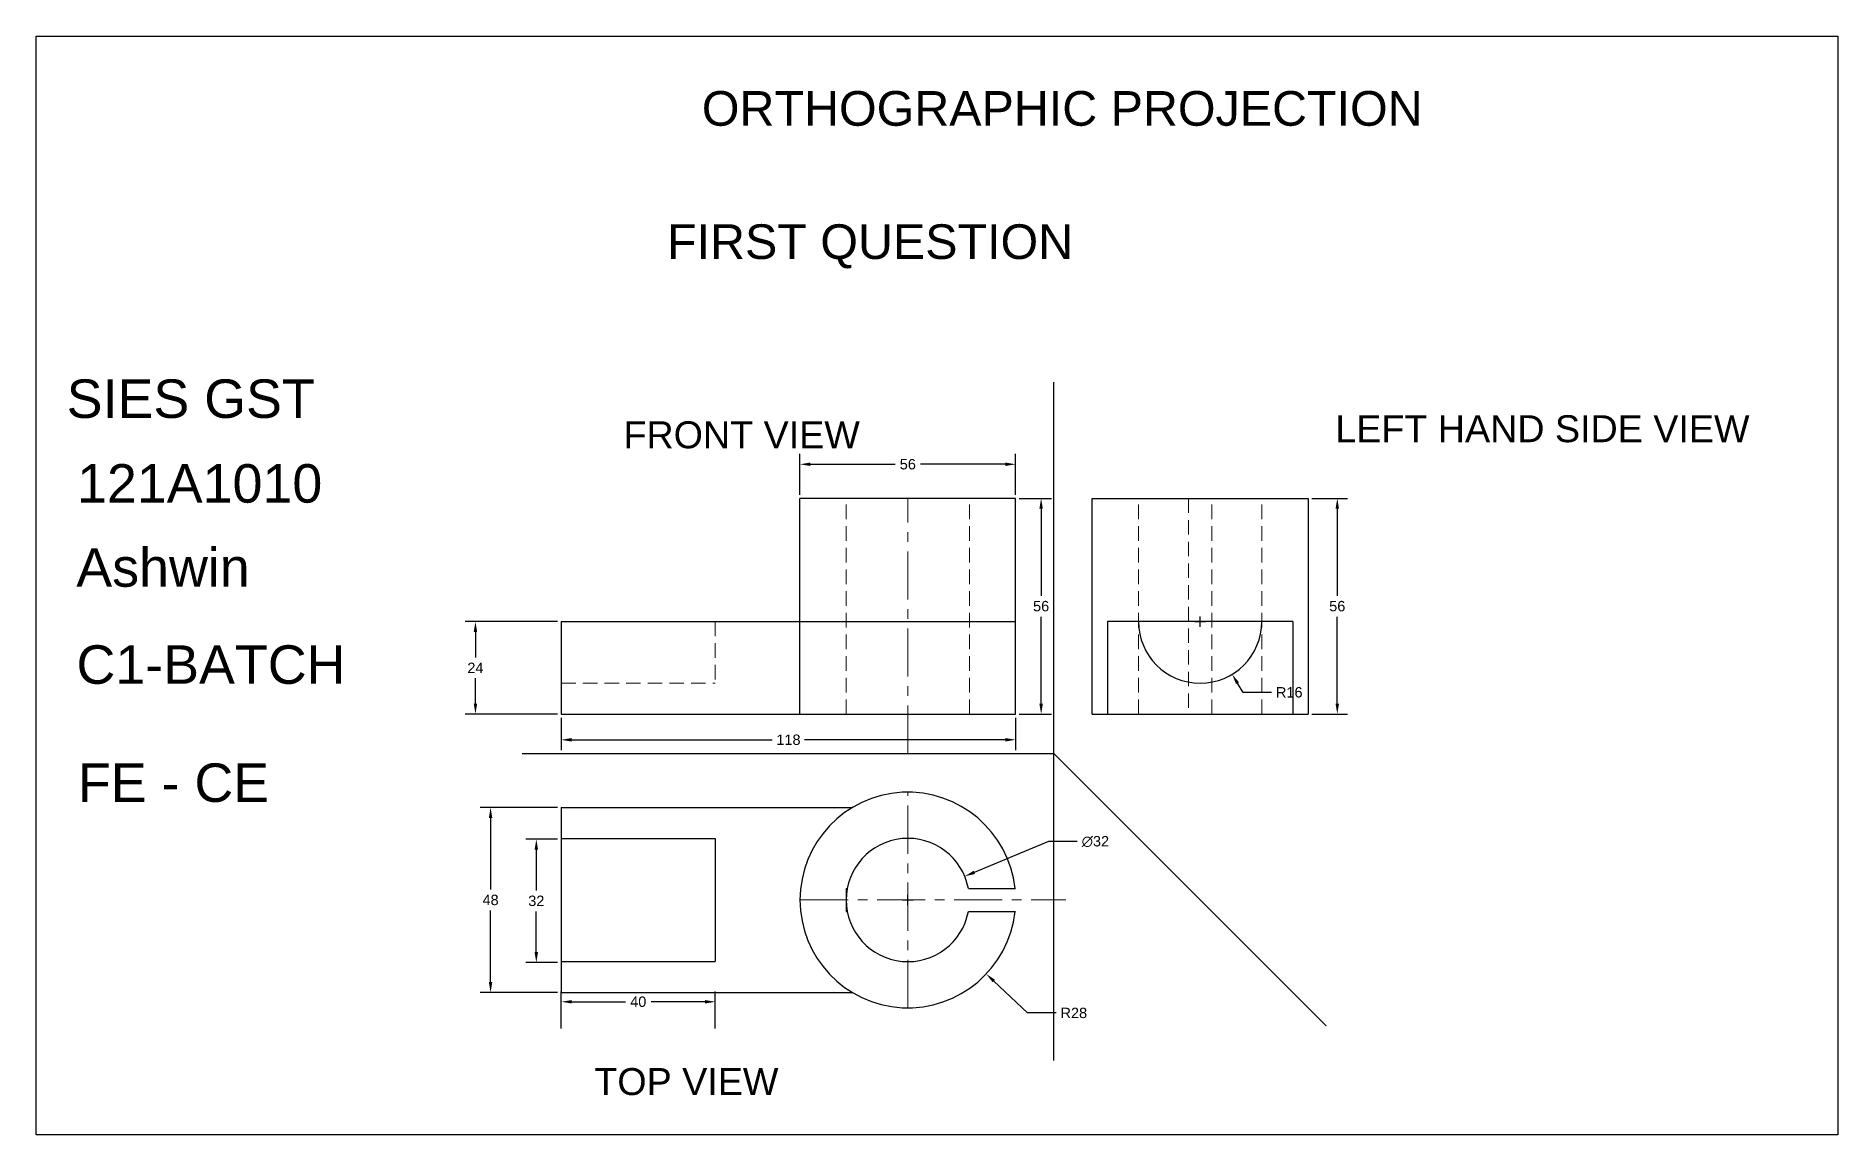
# Model space of a CAD drawing. Header units: inches. Extents: x -126 to 342, y -99 to 186.
import ezdxf

# ---------------------------------------------------------------- set-up
doc = ezdxf.new("R2010")
doc.units = ezdxf.units.IN
doc.header["$MEASUREMENT"] = 0
doc.linetypes.add('CENTER', pattern=[2, 1.25, -0.25, 0.25, -0.25])
doc.linetypes.add('HIDDEN', pattern=[0.375, 0.25, -0.125])
doc.styles.get("Standard").update_dxf_attribs({"font": 'arial.ttf'})
doc.dimstyles.get("Standard").update_dxf_attribs({"dimscale": 15, "dimtxt": 0.18, "dimasz": 0.18, "dimexe": 0.18, "dimexo": 0.0625, "dimgap": 0.09, "dimtad": 0, "dimtih": 1, "dimtoh": 1, "dimdec": 0, "dimzin": 0, "dimdsep": 46, "dimtxsty": 'Standard', "dimcen": 0.09, "dimadec": 0, "dimazin": 0, "dimtfac": 1, "dimtdec": 0, "dimtofl": 0, "dimtmove": 0, "dimatfit": 3, "dimfxl": 1, "dimtolj": 1, "dimtzin": 0, "dimarcsym": 0})

# ---------------------------------------------------------------- blocks, each defined once
blk = doc.blocks.new('*D1')
at = {"color": 0, "lineweight": -2, "transparency": 16777216}
for p, q in [((72.04, 67), (72.04, 77.6)), ((74.74, 74.9), (96.76, 74.9)), ((125.34, 74.9), (103.32, 74.9)), ((128.04, 67), (128.04, 77.6))]:
    blk.add_line(p, q, dxfattribs=at)
at = {"color": 0, "transparency": 16777216}
for points in [[(74.74, 75.35), (74.74, 74.45), (72.04, 74.9)], [(125.34, 75.35), (125.34, 74.45), (128.04, 74.9)]]:
    blk.add_solid(points, dxfattribs=at)
at = {"layer": 'Defpoints', "color": 0, "transparency": 16777216}
for p in [(128.04, 74.9), (72.04, 66.06), (128.04, 66.06)]:
    blk.add_point(p, dxfattribs=at)
at = {"color": 0, "transparency": 16777216, "insert": (100.04, 74.9), "char_height": 2.7, "attachment_point": 5}
blk.add_mtext('\\A1;56', dxfattribs=at)
blk = doc.blocks.new('*D2')
at = {"color": 0, "lineweight": -2, "transparency": 16777216}
for p, q in [((9.1, 34.06), (-14.94, 34.06)), ((-12.24, 31.36), (-12.24, 24.77)), ((-12.24, 12.76), (-12.24, 19.36)), ((9.1, 10.06), (-14.94, 10.06))]:
    blk.add_line(p, q, dxfattribs=at)
at = {"color": 0, "transparency": 16777216}
for points in [[(-12.69, 31.36), (-11.79, 31.36), (-12.24, 34.06)], [(-12.69, 12.76), (-11.79, 12.76), (-12.24, 10.06)]]:
    blk.add_solid(points, dxfattribs=at)
at = {"layer": 'Defpoints', "color": 0, "transparency": 16777216}
for p in [(10.04, 34.06), (-12.24, 10.06), (10.04, 10.06)]:
    blk.add_point(p, dxfattribs=at)
at = {"color": 0, "transparency": 16777216, "insert": (-12.24, 22.06), "char_height": 2.7, "attachment_point": 5}
blk.add_mtext('\\A1;24', dxfattribs=at)
blk = doc.blocks.new('*D3')
at = {"color": 0, "lineweight": -2, "transparency": 16777216}
for p, q in [((10.04, 9.12), (10.04, 0.68)), ((128.04, 9.12), (128.04, 0.68)), ((12.74, 3.38), (64.83, 3.38)), ((125.34, 3.38), (73.25, 3.38))]:
    blk.add_line(p, q, dxfattribs=at)
at = {"color": 0, "transparency": 16777216}
for points in [[(12.74, 3.83), (12.74, 2.93), (10.04, 3.38)], [(125.34, 3.83), (125.34, 2.93), (128.04, 3.38)]]:
    blk.add_solid(points, dxfattribs=at)
at = {"layer": 'Defpoints', "color": 0, "transparency": 16777216}
for p in [(10.04, 10.06), (128.04, 10.06), (128.04, 3.38)]:
    blk.add_point(p, dxfattribs=at)
at = {"color": 0, "transparency": 16777216, "insert": (69.04, 3.38), "char_height": 2.7, "attachment_point": 5}
blk.add_mtext('\\A1;118', dxfattribs=at)
blk = doc.blocks.new('*D4')
at = {"color": 0, "lineweight": -2, "transparency": 16777216}
for p, q in [((128.98, 66.06), (137.36, 66.06)), ((134.66, 63.36), (134.66, 40.79)), ((134.66, 12.76), (134.66, 35.33)), ((128.98, 10.06), (137.36, 10.06))]:
    blk.add_line(p, q, dxfattribs=at)
at = {"color": 0, "transparency": 16777216}
for points in [[(134.21, 63.36), (135.11, 63.36), (134.66, 66.06)], [(134.21, 12.76), (135.11, 12.76), (134.66, 10.06)]]:
    blk.add_solid(points, dxfattribs=at)
at = {"layer": 'Defpoints', "color": 0, "transparency": 16777216}
for p in [(128.04, 66.06), (128.04, 10.06), (134.66, 10.06)]:
    blk.add_point(p, dxfattribs=at)
at = {"color": 0, "transparency": 16777216, "insert": (134.66, 38.06), "char_height": 2.7, "attachment_point": 5}
blk.add_mtext('\\A1;56', dxfattribs=at)
blk = doc.blocks.new('*D5')
at = {"color": 0, "lineweight": -2, "transparency": 16777216}
for p, q in [((204.92, 66.06), (214.26, 66.06)), ((211.56, 63.36), (211.56, 40.79)), ((211.56, 12.76), (211.56, 35.33)), ((204.92, 10.06), (214.26, 10.06))]:
    blk.add_line(p, q, dxfattribs=at)
at = {"color": 0, "transparency": 16777216}
for points in [[(211.11, 63.36), (212.01, 63.36), (211.56, 66.06)], [(211.11, 12.76), (212.01, 12.76), (211.56, 10.06)]]:
    blk.add_solid(points, dxfattribs=at)
at = {"layer": 'Defpoints', "color": 0, "transparency": 16777216}
for p in [(203.99, 66.06), (203.99, 10.06), (211.56, 10.06)]:
    blk.add_point(p, dxfattribs=at)
at = {"color": 0, "transparency": 16777216, "insert": (211.56, 38.06), "char_height": 2.7, "attachment_point": 5}
blk.add_mtext('\\A1;56', dxfattribs=at)
blk = doc.blocks.new('*D6')
at = {"color": 0, "lineweight": -2, "transparency": 16777216}
for p, q in [((136.58, -23.04), (117.31, -31.04)), ((144.01, -23.04), (136.58, -23.04)), ((100.04, -39.56), (100.04, -36.86)), ((98.69, -38.21), (101.39, -38.21))]:
    blk.add_line(p, q, dxfattribs=at)
at = {"color": 0, "transparency": 16777216}
blk.add_solid([(117.14, -30.62), (117.48, -31.45), (114.82, -32.07)], dxfattribs=at)
at = {"layer": 'Defpoints', "color": 0, "transparency": 16777216}
for p in [(114.82, -32.07), (85.26, -44.34)]:
    blk.add_point(p, dxfattribs=at)
at = {"color": 0, "transparency": 16777216, "insert": (148.75, -23.04), "char_height": 2.7, "attachment_point": 5}
blk.add_mtext('\\A1;∅32', dxfattribs=at)
blk = doc.blocks.new('*D7')
at = {"color": 0, "lineweight": -2, "transparency": 16777216}
for p, q in [((100.04, -39.56), (100.04, -36.86)), ((98.69, -38.21), (101.39, -38.21)), ((131.16, -67.54), (122.38, -59.26)), ((138.58, -67.54), (131.16, -67.54))]:
    blk.add_line(p, q, dxfattribs=at)
at = {"color": 0, "transparency": 16777216}
blk.add_solid([(122.69, -58.94), (122.07, -59.59), (120.42, -57.41)], dxfattribs=at)
at = {"layer": 'Defpoints', "color": 0, "transparency": 16777216}
for p in [(100.04, -38.21), (120.42, -57.41)]:
    blk.add_point(p, dxfattribs=at)
at = {"color": 0, "transparency": 16777216, "insert": (143.15, -67.54), "char_height": 2.7, "attachment_point": 5}
blk.add_mtext('\\A1;R28', dxfattribs=at)
blk = doc.blocks.new('*D8')
at = {"color": 0, "lineweight": -2, "transparency": 16777216}
for p, q in [((9.1, -14.21), (-11.01, -14.21)), ((-8.31, -16.91), (-8.31, -35.48)), ((-8.31, -59.51), (-8.31, -40.94)), ((9.1, -62.21), (-11.01, -62.21))]:
    blk.add_line(p, q, dxfattribs=at)
at = {"color": 0, "transparency": 16777216}
for points in [[(-8.76, -16.91), (-7.86, -16.91), (-8.31, -14.21)], [(-8.76, -59.51), (-7.86, -59.51), (-8.31, -62.21)]]:
    blk.add_solid(points, dxfattribs=at)
at = {"layer": 'Defpoints', "color": 0, "transparency": 16777216}
for p in [(10.04, -14.21), (-8.31, -62.21), (10.04, -62.21)]:
    blk.add_point(p, dxfattribs=at)
at = {"color": 0, "transparency": 16777216, "insert": (-8.31, -38.21), "char_height": 2.7, "attachment_point": 5}
blk.add_mtext('\\A1;48', dxfattribs=at)
blk = doc.blocks.new('*D9')
at = {"color": 0, "lineweight": -2, "transparency": 16777216}
for p, q in [((10.04, -71.6), (10.04, -61.93)), ((12.74, -64.63), (26.71, -64.63)), ((47.34, -64.63), (33.37, -64.63)), ((50.04, -71.6), (50.04, -61.93))]:
    blk.add_line(p, q, dxfattribs=at)
at = {"color": 0, "transparency": 16777216}
for points in [[(12.74, -64.18), (12.74, -65.08), (10.04, -64.63)], [(47.34, -64.18), (47.34, -65.08), (50.04, -64.63)]]:
    blk.add_solid(points, dxfattribs=at)
at = {"layer": 'Defpoints', "color": 0, "transparency": 16777216}
for p in [(50.04, -64.63), (10.04, -72.54), (50.04, -72.54)]:
    blk.add_point(p, dxfattribs=at)
at = {"color": 0, "transparency": 16777216, "insert": (30.04, -64.63), "char_height": 2.7, "attachment_point": 5}
blk.add_mtext('\\A1;40', dxfattribs=at)
blk = doc.blocks.new('*D10')
at = {"color": 0, "lineweight": -2, "transparency": 16777216}
for p, q in [((9.1, -22.44), (0.87, -22.44)), ((3.57, -25.14), (3.57, -35.71)), ((3.57, -51.74), (3.57, -41.17)), ((9.1, -54.44), (0.87, -54.44))]:
    blk.add_line(p, q, dxfattribs=at)
at = {"color": 0, "transparency": 16777216}
for points in [[(3.12, -25.14), (4.02, -25.14), (3.57, -22.44)], [(3.12, -51.74), (4.02, -51.74), (3.57, -54.44)]]:
    blk.add_solid(points, dxfattribs=at)
at = {"layer": 'Defpoints', "color": 0, "transparency": 16777216}
for p in [(10.04, -22.44), (3.57, -54.44), (10.04, -54.44)]:
    blk.add_point(p, dxfattribs=at)
at = {"color": 0, "transparency": 16777216, "insert": (3.57, -38.44), "char_height": 2.7, "attachment_point": 5}
blk.add_mtext('\\A1;32', dxfattribs=at)
blk = doc.blocks.new('*D11')
at = {"color": 0, "lineweight": -2, "transparency": 16777216}
for p, q in [((174.61, 34.06), (177.31, 34.06)), ((175.96, 32.71), (175.96, 35.41)), ((187.1, 15.69), (185.66, 18.07)), ((194.52, 15.69), (187.1, 15.69))]:
    blk.add_line(p, q, dxfattribs=at)
at = {"color": 0, "transparency": 16777216}
blk.add_solid([(186.04, 18.31), (185.27, 17.84), (184.26, 20.38)], dxfattribs=at)
at = {"layer": 'Defpoints', "color": 0, "transparency": 16777216}
for p in [(175.96, 34.06), (184.26, 20.38)]:
    blk.add_point(p, dxfattribs=at)
at = {"color": 0, "transparency": 16777216, "insert": (199.09, 15.69), "char_height": 2.7, "attachment_point": 5}
blk.add_mtext('\\A1;R16', dxfattribs=at)

msp = doc.modelspace()

# ---------------------------------------------------------------- linework, layer by layer
for p, q in [((137.92, -79.91), (137.92, 96.18)), ((128.04, 66.06), (72.04, 66.06)), ((72.04, 10.06), (72.04, 66.06)), ((128.04, 10.06), (128.04, 66.06)), ((147.93, 66.06), (199.98, 66.06)), ((147.93, 10.06), (147.93, 66.06)), ((199.98, 66.06), (203.99, 66.06)), ((203.99, 66.06), (203.99, 10.06)), ((10.04, 34.06), (10.04, 10.06)), ((10.04, 34.06), (128.04, 34.06)), ((151.93, 34.06), (151.93, 10.06)), ((199.98, 34.06), (151.93, 34.06)), ((191.97, 34.06), (159.94, 34.06)), ((199.98, 34.06), (199.98, 10.06)), ((9.99, 10.06), (10.04, 10.06)), ((10.04, 10.06), (128.04, 10.06)), ((147.93, 10.06), (199.98, 10.06)), ((199.98, 10.06), (203.99, 10.06)), ((-0.08, -0.21), (137.92, -0.21)), ((137.92, -0.21), (208.67, -70.88)), ((10.04, -14.21), (10.04, -62.21)), ((10.04, -14.21), (85.62, -14.21)), ((10.04, -22.21), (50.04, -22.21)), ((50.04, -22.21), (50.04, -54.21)), ((84.04, -35.21), (84.04, -41.21)), ((84.04, -35.21), (84.32, -35.21)), ((115.76, -35.21), (128.04, -35.21)), ((84.04, -41.21), (84.32, -41.21)), ((115.76, -41.21), (128.04, -41.21)), ((10.04, -54.21), (50.04, -54.21)), ((10.04, -62.21), (85.62, -62.21))]:
    msp.add_line(p, q)
at = {"color": 242, "linetype": 'HIDDEN', "lineweight": 18, "ltscale": 15, "true_color": 0xcd2027}
for p, q in [((84.04, 10.06), (84.04, 66.06)), ((116.04, 10.06), (116.04, 66.06)), ((159.94, 10.06), (159.94, 66.06)), ((172.96, 66.06), (172.96, 10.06)), ((178.96, 10.06), (178.96, 66.06)), ((191.97, 10.06), (191.97, 66.06)), ((50.04, 34.06), (50.04, 18.06)), ((10.04, 18.06), (50.04, 18.06))]:
    msp.add_line(p, q, dxfattribs=at)
at = {"color": 3, "linetype": 'CENTER', "lineweight": 15, "ltscale": 10}
for p, q in [((100.04, -0.21), (100.04, 66.06)), ((100.04, -66.21), (100.04, -10.21)), ((72.04, -38.21), (141.1, -38.21))]:
    msp.add_line(p, q, dxfattribs=at)
msp.add_lwpolyline([(-126.35, 186.08), (341.58, 186.08), (341.58, -99.21), (-126.35, -99.21)], close=True)
for centre, radius, start, end in [((175.96, 34.06), 16, 180, 0), ((100.04, -38.21), 28, 6.1506, 353.8494), ((100.04, -38.21), 16, 10.8069, 349.1931)]:
    msp.add_arc(centre, radius, start, end)

# ---------------------------------------------------------------- texts
for s, height, p in [('ORTHOGRAPHIC PROJECTION', 9, (46.55, 162.79)), ('FIRST QUESTION', 9, (37.51, 128.2)), ('SIES GST ', 10, (-118.39, 86.94)), ('FRONT VIEW', 7, (26.2, 79.06)), ('LEFT HAND SIDE VIEW', 7, (211.05, 80.64)), ('121A1010', 10, (-115.71, 64.94)), ('Ashwin', 10, (-115.89, 43.12)), ('C1-BATCH', 10, (-115.84, 17.91)), ('FE - CE', 10, (-115.48, -12.75)), ('TOP VIEW', 7, (18.63, -88.85))]:
    msp.add_text(s, height=height).set_placement(p)

# ---------------------------------------------------------------- dimensions: what is measured, and where the dimension line sits
for base, p1, p2, picture, middle in [((128.04, 74.9), (72.04, 66.06), (128.04, 66.06), '*D1', (100.04, 74.9)), ((128.04, 3.38), (10.04, 10.06), (128.04, 10.06), '*D3', (69.04, 3.38)), ((50.04, -64.63), (10.04, -72.54), (50.04, -72.54), '*D9', (30.04, -64.63))]:
    dim = msp.add_linear_dim(base=base, p1=p1, p2=p2, dimstyle='Standard')
    dim.commit()
    dim.dimension.update_dxf_attribs({"geometry": picture, "text_midpoint": middle})
for base, p1, p2, picture, middle in [((134.66, 10.06), (128.04, 66.06), (128.04, 10.06), '*D4', (134.66, 38.06)), ((211.56, 10.06), (203.99, 66.06), (203.99, 10.06), '*D5', (211.56, 38.06)), ((-12.24, 10.06), (10.04, 34.06), (10.04, 10.06), '*D2', (-12.24, 22.06)), ((-8.31, -62.21), (10.04, -14.21), (10.04, -62.21), '*D8', (-8.31, -38.21)), ((3.57, -54.44), (10.04, -22.44), (10.04, -54.44), '*D10', (3.57, -38.44))]:
    dim = msp.add_linear_dim(base=base, p1=p1, p2=p2, angle=90, dimstyle='Standard')
    dim.commit()
    dim.dimension.update_dxf_attribs({"geometry": picture, "text_midpoint": middle})
for center, mpoint, picture, middle in [((175.96, 34.06), (184.26, 20.38), '*D11', (199.09, 15.69)), ((100.04, -38.21), (120.42, -57.41), '*D7', (143.15, -67.54))]:
    dim = msp.add_radius_dim(center=center, mpoint=mpoint, dimstyle='Standard')
    dim.commit()
    dim.dimension.update_dxf_attribs({"geometry": picture, "text_midpoint": middle, "dimtype": 164})
dim = msp.add_diameter_dim_2p(p1=(85.26, -44.34), p2=(114.82, -32.07), dimstyle='Standard')
dim.commit()
dim.dimension.update_dxf_attribs({"geometry": '*D6', "text_midpoint": (148.75, -23.04), "dimtype": 163})

doc.saveas('drawing.dxf')
